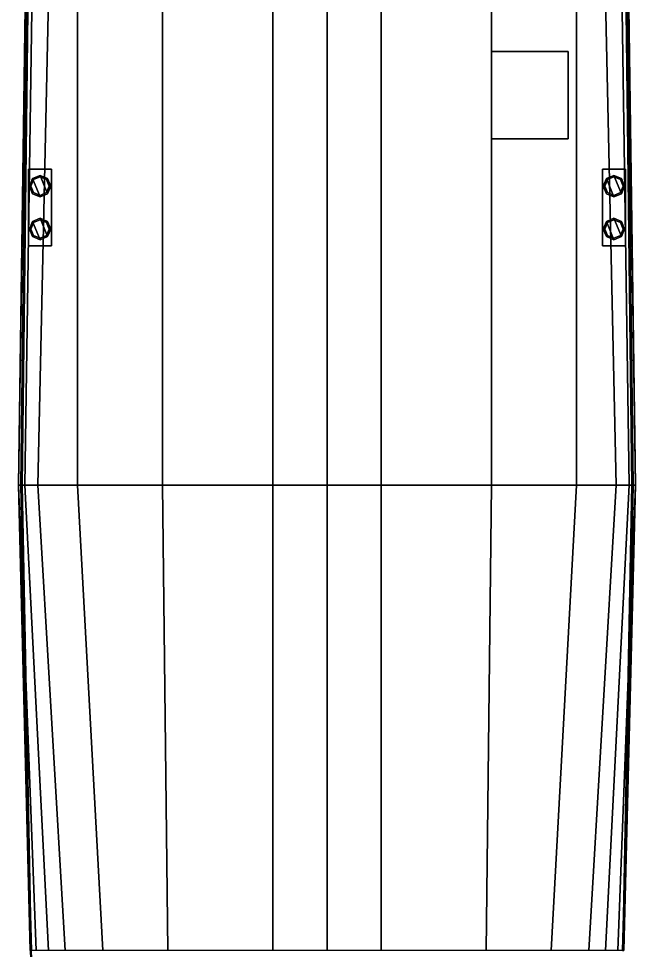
# Model space of a CAD drawing. Extents: x -4 to 4, y -37.4 to 37.8.
# Drawn here: x -4.03 to 4.03, y -5.53 to 6.65 of the extents above; entities that cross this region are included whole.
import ezdxf

# ---------------------------------------------------------------- set-up
doc = ezdxf.new("R2010")
doc.units = 0
doc.layers.get('0').update_dxf_attribs({"linetype": 'CONTINUOUS'})

msp = doc.modelspace()

# ---------------------------------------------------------------- linework, layer by layer
for points in [[(-3.87, 11.49), (-4.03, 0.55), (-4.03, 0.55, 0.61), (-3.88, 11.49, 0.61)], [(-3.79, 11.49, -0.61), (-3.95, 0.55, -0.61), (-4.03, 0.55), (-3.87, 11.49)], [(-3.88, 11.49, 1.22), (-4.03, 0.55, 1.22), (-4, 0.55, 1.65), (-3.87, 11.49, 1.65)], [(-3.88, 11.49, 0.61), (-4.03, 0.55, 0.61), (-4.03, 0.55, 1.22), (-3.88, 11.49, 1.22)], [(-3.87, 11.49, 1.65), (-4, 0.55, 1.65), (-3.98, 0.55, 1.71), (-3.85, 11.49, 1.71)], [(-3.54, 11.49, -1.23), (-3.78, 0.55, -1.23), (-3.95, 0.55, -0.61), (-3.79, 11.49, -0.61)], [(-3.26, 11.49, -1.58), (-3.26, 0.55, -1.82), (-3.78, 0.55, -1.23), (-3.54, 11.49, -1.23)], [(-2.15, 11.49, -2.05), (-2.15, 0.55, -2.23), (-3.26, 0.55, -1.82), (-3.26, 11.49, -1.58)], [(-0.71, 11.49, -2.42), (-0.71, 0.55, -2.49), (-2.15, 0.55, -2.23), (-2.15, 11.49, -2.05)], [(0, 11.49, -2.62), (0, 0.55, -2.62), (-0.71, 0.55, -2.49), (-0.71, 11.49, -2.42)], [(0.71, 0.55, -2.49), (0, 0.55, -2.62), (0, 11.49, -2.62), (0.71, 11.49, -2.42)], [(2.15, 0.55, -2.23), (0.71, 0.55, -2.49), (0.71, 11.49, -2.42), (2.15, 11.49, -2.05)], [(3.26, 0.55, -1.82), (2.15, 0.55, -2.23), (2.15, 11.49, -2.05), (3.26, 11.49, -1.58)], [(3.78, 0.55, -1.23), (3.26, 0.55, -1.82), (3.26, 11.49, -1.58), (3.54, 11.49, -1.23)], [(3.95, 0.55, -0.61), (3.78, 0.55, -1.23), (3.54, 11.49, -1.23), (3.79, 11.49, -0.61)], [(4.03, 0.55), (3.95, 0.55, -0.61), (3.79, 11.49, -0.61), (3.87, 11.49)], [(3.98, 0.55, 1.71), (4, 0.55, 1.65), (3.87, 11.49, 1.65), (3.85, 11.49, 1.71)], [(4.03, 0.55, 0.61), (4.03, 0.55), (3.87, 11.49), (3.88, 11.49, 0.61)], [(4, 0.55, 1.65), (4.03, 0.55, 1.22), (3.88, 11.49, 1.22), (3.87, 11.49, 1.65)], [(4.03, 0.55, 1.22), (4.03, 0.55, 0.61), (3.88, 11.49, 0.61), (3.88, 11.49, 1.22)], [(2.15, 6.22, 1.71), (2.15, 5.08, 1.71), (2.15, 5.08, 1.74), (2.15, 6.22, 1.74)], [(3.15, 6.22, 1.74), (3.15, 6.22, 1.71), (2.15, 6.22, 1.71), (2.15, 6.22, 1.74)], [(2.15, 6.22, 1.74), (2.15, 5.08, 1.74), (3.15, 5.08, 1.74), (3.15, 6.22, 1.74)], [(3.15, 5.08, 1.74), (3.15, 5.08, 1.71), (3.15, 6.22, 1.71), (3.15, 6.22, 1.74)], [(2.15, 5.08, 1.74), (2.15, 5.08, 1.71), (3.15, 5.08, 1.71), (3.15, 5.08, 1.74)], [(-3.9, 4.68, 1.83), (-3.9, 3.68, 1.83), (-3.6, 3.68, 1.83), (-3.6, 4.68, 1.83)], [(-3.6, 4.68, 1.71), (-3.6, 3.68, 1.71), (-3.9, 3.68, 1.71), (-3.9, 4.68, 1.71)], [(-3.6, 4.68, 1.83), (-3.6, 4.68, 1.71), (-3.9, 4.68, 1.71), (-3.9, 4.68, 1.83)], [(-3.9, 4.68, 1.71), (-3.9, 3.68, 1.71), (-3.9, 3.68, 1.83), (-3.9, 4.68, 1.83)], [(-3.6, 3.68, 1.83), (-3.6, 3.68, 1.71), (-3.6, 4.68, 1.71), (-3.6, 4.68, 1.83)], [(3.6, 4.68, 1.71), (3.6, 3.68, 1.71), (3.6, 3.68, 1.83), (3.6, 4.68, 1.83)], [(3.9, 4.68, 1.83), (3.9, 4.68, 1.71), (3.6, 4.68, 1.71), (3.6, 4.68, 1.83)], [(3.9, 4.68, 1.71), (3.9, 3.68, 1.71), (3.6, 3.68, 1.71), (3.6, 4.68, 1.71)], [(3.6, 4.68, 1.83), (3.6, 3.68, 1.83), (3.9, 3.68, 1.83), (3.9, 4.68, 1.83)], [(3.9, 3.68, 1.83), (3.9, 3.68, 1.71), (3.9, 4.68, 1.71), (3.9, 4.68, 1.83)], [(-3.75, 4.32, 2.24), (-3.849, 4.559, 2.24), (-3.89, 4.46, 2.24), (-3.849, 4.361, 2.24)], [(-3.849, 4.559, 2.2), (-3.89, 4.46, 2.2), (-3.89, 4.46, 2.24), (-3.849, 4.559, 2.24)], [(-3.835, 4.545, 1.83), (-3.87, 4.46, 1.83), (-3.87, 4.46, 2.2), (-3.835, 4.545, 2.2)], [(-3.651, 4.361, 2.24), (-3.75, 4.6, 2.24), (-3.849, 4.559, 2.24), (-3.75, 4.32, 2.24)], [(-3.75, 4.6, 2.2), (-3.849, 4.559, 2.2), (-3.849, 4.559, 2.24), (-3.75, 4.6, 2.24)], [(-3.75, 4.58, 1.83), (-3.835, 4.545, 1.83), (-3.835, 4.545, 2.2), (-3.75, 4.58, 2.2)], [(-3.61, 4.46, 2.24), (-3.651, 4.559, 2.24), (-3.75, 4.6, 2.24), (-3.651, 4.361, 2.24)], [(-3.651, 4.559, 2.2), (-3.75, 4.6, 2.2), (-3.75, 4.6, 2.24), (-3.651, 4.559, 2.24)], [(-3.665, 4.545, 1.83), (-3.75, 4.58, 1.83), (-3.75, 4.58, 2.2), (-3.665, 4.545, 2.2)], [(-3.63, 4.46, 1.83), (-3.665, 4.545, 1.83), (-3.665, 4.545, 2.2), (-3.63, 4.46, 2.2)], [(-3.61, 4.46, 2.2), (-3.651, 4.559, 2.2), (-3.651, 4.559, 2.24), (-3.61, 4.46, 2.24)], [(3.75, 4.32, 2.24), (3.651, 4.559, 2.24), (3.61, 4.46, 2.24), (3.651, 4.361, 2.24)], [(3.651, 4.559, 2.2), (3.61, 4.46, 2.2), (3.61, 4.46, 2.24), (3.651, 4.559, 2.24)], [(3.665, 4.545, 1.83), (3.63, 4.46, 1.83), (3.63, 4.46, 2.2), (3.665, 4.545, 2.2)], [(3.849, 4.361, 2.24), (3.75, 4.6, 2.24), (3.651, 4.559, 2.24), (3.75, 4.32, 2.24)], [(3.75, 4.6, 2.2), (3.651, 4.559, 2.2), (3.651, 4.559, 2.24), (3.75, 4.6, 2.24)], [(3.75, 4.58, 1.83), (3.665, 4.545, 1.83), (3.665, 4.545, 2.2), (3.75, 4.58, 2.2)], [(3.89, 4.46, 2.24), (3.849, 4.559, 2.24), (3.75, 4.6, 2.24), (3.849, 4.361, 2.24)], [(3.849, 4.559, 2.2), (3.75, 4.6, 2.2), (3.75, 4.6, 2.24), (3.849, 4.559, 2.24)], [(3.835, 4.545, 1.83), (3.75, 4.58, 1.83), (3.75, 4.58, 2.2), (3.835, 4.545, 2.2)], [(3.87, 4.46, 1.83), (3.835, 4.545, 1.83), (3.835, 4.545, 2.2), (3.87, 4.46, 2.2)], [(3.89, 4.46, 2.2), (3.849, 4.559, 2.2), (3.849, 4.559, 2.24), (3.89, 4.46, 2.24)], [(-3.89, 4.46, 2.2), (-3.849, 4.361, 2.2), (-3.849, 4.361, 2.24), (-3.89, 4.46, 2.24)], [(-3.87, 4.46, 1.83), (-3.835, 4.375, 1.83), (-3.835, 4.375, 2.2), (-3.87, 4.46, 2.2)], [(-3.665, 4.375, 1.83), (-3.63, 4.46, 1.83), (-3.63, 4.46, 2.2), (-3.665, 4.375, 2.2)], [(-3.651, 4.361, 2.2), (-3.61, 4.46, 2.2), (-3.61, 4.46, 2.24), (-3.651, 4.361, 2.24)], [(3.61, 4.46, 2.2), (3.651, 4.361, 2.2), (3.651, 4.361, 2.24), (3.61, 4.46, 2.24)], [(3.63, 4.46, 1.83), (3.665, 4.375, 1.83), (3.665, 4.375, 2.2), (3.63, 4.46, 2.2)], [(3.835, 4.375, 1.83), (3.87, 4.46, 1.83), (3.87, 4.46, 2.2), (3.835, 4.375, 2.2)], [(3.849, 4.361, 2.2), (3.89, 4.46, 2.2), (3.89, 4.46, 2.24), (3.849, 4.361, 2.24)], [(-3.849, 4.361, 2.2), (-3.75, 4.32, 2.2), (-3.75, 4.32, 2.24), (-3.849, 4.361, 2.24)], [(-3.835, 4.375, 1.83), (-3.75, 4.34, 1.83), (-3.75, 4.34, 2.2), (-3.835, 4.375, 2.2)], [(-3.75, 4.34, 1.83), (-3.665, 4.375, 1.83), (-3.665, 4.375, 2.2), (-3.75, 4.34, 2.2)], [(-3.75, 4.32, 2.2), (-3.651, 4.361, 2.2), (-3.651, 4.361, 2.24), (-3.75, 4.32, 2.24)], [(3.651, 4.361, 2.2), (3.75, 4.32, 2.2), (3.75, 4.32, 2.24), (3.651, 4.361, 2.24)], [(3.665, 4.375, 1.83), (3.75, 4.34, 1.83), (3.75, 4.34, 2.2), (3.665, 4.375, 2.2)], [(3.75, 4.34, 1.83), (3.835, 4.375, 1.83), (3.835, 4.375, 2.2), (3.75, 4.34, 2.2)], [(3.75, 4.32, 2.2), (3.849, 4.361, 2.2), (3.849, 4.361, 2.24), (3.75, 4.32, 2.24)], [(-3.75, 4.04, 2.2), (-3.849, 3.999, 2.2), (-3.849, 3.999, 2.24), (-3.75, 4.04, 2.24)], [(-3.651, 3.801, 2.24), (-3.75, 4.04, 2.24), (-3.849, 3.999, 2.24), (-3.75, 3.76, 2.24)], [(-3.75, 4.02, 1.83), (-3.835, 3.985, 1.83), (-3.835, 3.985, 2.2), (-3.75, 4.02, 2.2)], [(-3.651, 3.999, 2.2), (-3.75, 4.04, 2.2), (-3.75, 4.04, 2.24), (-3.651, 3.999, 2.24)], [(-3.61, 3.9, 2.24), (-3.651, 3.999, 2.24), (-3.75, 4.04, 2.24), (-3.651, 3.801, 2.24)], [(-3.665, 3.985, 1.83), (-3.75, 4.02, 1.83), (-3.75, 4.02, 2.2), (-3.665, 3.985, 2.2)], [(3.75, 4.04, 2.2), (3.651, 3.999, 2.2), (3.651, 3.999, 2.24), (3.75, 4.04, 2.24)], [(3.849, 3.801, 2.24), (3.75, 4.04, 2.24), (3.651, 3.999, 2.24), (3.75, 3.76, 2.24)], [(3.75, 4.02, 1.83), (3.665, 3.985, 1.83), (3.665, 3.985, 2.2), (3.75, 4.02, 2.2)], [(3.849, 3.999, 2.2), (3.75, 4.04, 2.2), (3.75, 4.04, 2.24), (3.849, 3.999, 2.24)], [(3.89, 3.9, 2.24), (3.849, 3.999, 2.24), (3.75, 4.04, 2.24), (3.849, 3.801, 2.24)], [(3.835, 3.985, 1.83), (3.75, 4.02, 1.83), (3.75, 4.02, 2.2), (3.835, 3.985, 2.2)], [(-3.849, 3.999, 2.2), (-3.89, 3.9, 2.2), (-3.89, 3.9, 2.24), (-3.849, 3.999, 2.24)], [(-3.75, 3.76, 2.24), (-3.849, 3.999, 2.24), (-3.89, 3.9, 2.24), (-3.849, 3.801, 2.24)], [(-3.89, 3.9, 2.2), (-3.849, 3.801, 2.2), (-3.849, 3.801, 2.24), (-3.89, 3.9, 2.24)], [(-3.835, 3.985, 1.83), (-3.87, 3.9, 1.83), (-3.87, 3.9, 2.2), (-3.835, 3.985, 2.2)], [(-3.87, 3.9, 1.83), (-3.835, 3.815, 1.83), (-3.835, 3.815, 2.2), (-3.87, 3.9, 2.2)], [(-3.63, 3.9, 1.83), (-3.665, 3.985, 1.83), (-3.665, 3.985, 2.2), (-3.63, 3.9, 2.2)], [(-3.665, 3.815, 1.83), (-3.63, 3.9, 1.83), (-3.63, 3.9, 2.2), (-3.665, 3.815, 2.2)], [(-3.61, 3.9, 2.2), (-3.651, 3.999, 2.2), (-3.651, 3.999, 2.24), (-3.61, 3.9, 2.24)], [(-3.651, 3.801, 2.2), (-3.61, 3.9, 2.2), (-3.61, 3.9, 2.24), (-3.651, 3.801, 2.24)], [(3.651, 3.999, 2.2), (3.61, 3.9, 2.2), (3.61, 3.9, 2.24), (3.651, 3.999, 2.24)], [(3.75, 3.76, 2.24), (3.651, 3.999, 2.24), (3.61, 3.9, 2.24), (3.651, 3.801, 2.24)], [(3.61, 3.9, 2.2), (3.651, 3.801, 2.2), (3.651, 3.801, 2.24), (3.61, 3.9, 2.24)], [(3.665, 3.985, 1.83), (3.63, 3.9, 1.83), (3.63, 3.9, 2.2), (3.665, 3.985, 2.2)], [(3.63, 3.9, 1.83), (3.665, 3.815, 1.83), (3.665, 3.815, 2.2), (3.63, 3.9, 2.2)], [(3.87, 3.9, 1.83), (3.835, 3.985, 1.83), (3.835, 3.985, 2.2), (3.87, 3.9, 2.2)], [(3.835, 3.815, 1.83), (3.87, 3.9, 1.83), (3.87, 3.9, 2.2), (3.835, 3.815, 2.2)], [(3.89, 3.9, 2.2), (3.849, 3.999, 2.2), (3.849, 3.999, 2.24), (3.89, 3.9, 2.24)], [(3.849, 3.801, 2.2), (3.89, 3.9, 2.2), (3.89, 3.9, 2.24), (3.849, 3.801, 2.24)], [(-3.849, 3.801, 2.2), (-3.75, 3.76, 2.2), (-3.75, 3.76, 2.24), (-3.849, 3.801, 2.24)], [(-3.835, 3.815, 1.83), (-3.75, 3.78, 1.83), (-3.75, 3.78, 2.2), (-3.835, 3.815, 2.2)], [(-3.75, 3.78, 1.83), (-3.665, 3.815, 1.83), (-3.665, 3.815, 2.2), (-3.75, 3.78, 2.2)], [(-3.75, 3.76, 2.2), (-3.651, 3.801, 2.2), (-3.651, 3.801, 2.24), (-3.75, 3.76, 2.24)], [(3.651, 3.801, 2.2), (3.75, 3.76, 2.2), (3.75, 3.76, 2.24), (3.651, 3.801, 2.24)], [(3.665, 3.815, 1.83), (3.75, 3.78, 1.83), (3.75, 3.78, 2.2), (3.665, 3.815, 2.2)], [(3.75, 3.78, 1.83), (3.835, 3.815, 1.83), (3.835, 3.815, 2.2), (3.75, 3.78, 2.2)], [(3.75, 3.76, 2.2), (3.849, 3.801, 2.2), (3.849, 3.801, 2.24), (3.75, 3.76, 2.24)], [(-3.9, 3.68, 1.83), (-3.9, 3.68, 1.71), (-3.6, 3.68, 1.71), (-3.6, 3.68, 1.83)], [(3.6, 3.68, 1.83), (3.6, 3.68, 1.71), (3.9, 3.68, 1.71), (3.9, 3.68, 1.83)], [(-3.95, 0.55, -0.61), (-3.64, -5.53, -0.61), (-3.8, -5.53), (-4.03, 0.55)], [(-4.03, 0.55), (-3.8, -5.53), (-3.86, -5.53, 0.61), (-4.03, 0.55, 0.61)], [(-4.03, 0.55, 0.61), (-3.86, -5.53, 0.61), (-3.88, -5.53, 1.22), (-4.03, 0.55, 1.22)], [(-4.03, 0.55, 1.22), (-3.88, -5.53, 1.22), (-3.88, -5.53, 1.65), (-4, 0.55, 1.65)], [(-4, 0.55, 1.65), (-3.88, -5.53, 1.65), (-3.86, -5.53, 1.71), (-3.98, 0.55, 1.71)], [(-3.78, 0.55, -1.23), (-3.42, -5.53, -1.23), (-3.64, -5.53, -0.61), (-3.95, 0.55, -0.61)], [(-3.26, 0.55, -1.82), (-2.93, -5.53, -1.82), (-3.42, -5.53, -1.23), (-3.78, 0.55, -1.23)], [(-2.15, 0.55, -2.23), (-2.08, -5.53, -2.23), (-2.93, -5.53, -1.82), (-3.26, 0.55, -1.82)], [(-0.71, 0.55, -2.49), (-0.71, -5.53, -2.53), (-2.08, -5.53, -2.23), (-2.15, 0.55, -2.23)], [(0, 0.55, -2.62), (0, -5.53, -2.62), (-0.71, -5.53, -2.53), (-0.71, 0.55, -2.49)], [(0.71, -5.53, -2.53), (0, -5.53, -2.62), (0, 0.55, -2.62), (0.71, 0.55, -2.49)], [(2.08, -5.53, -2.23), (0.71, -5.53, -2.53), (0.71, 0.55, -2.49), (2.15, 0.55, -2.23)], [(2.93, -5.53, -1.82), (2.08, -5.53, -2.23), (2.15, 0.55, -2.23), (3.26, 0.55, -1.82)], [(3.42, -5.53, -1.23), (2.93, -5.53, -1.82), (3.26, 0.55, -1.82), (3.78, 0.55, -1.23)], [(3.64, -5.53, -0.61), (3.42, -5.53, -1.23), (3.78, 0.55, -1.23), (3.95, 0.55, -0.61)], [(3.8, -5.53), (3.64, -5.53, -0.61), (3.95, 0.55, -0.61), (4.03, 0.55)], [(3.86, -5.53, 0.61), (3.8, -5.53), (4.03, 0.55), (4.03, 0.55, 0.61)], [(3.88, -5.53, 1.22), (3.86, -5.53, 0.61), (4.03, 0.55, 0.61), (4.03, 0.55, 1.22)], [(3.86, -5.53, 1.71), (3.88, -5.53, 1.65), (4, 0.55, 1.65), (3.98, 0.55, 1.71)], [(3.88, -5.53, 1.65), (3.88, -5.53, 1.22), (4.03, 0.55, 1.22), (4, 0.55, 1.65)], [(-3.88, -5.53, 1.65), (-3.724, -9.35, 1.65), (-3.704, -9.35, 1.71), (-3.86, -5.53, 1.71)]]:
    msp.add_3dface(points)

doc.saveas('drawing.dxf')
